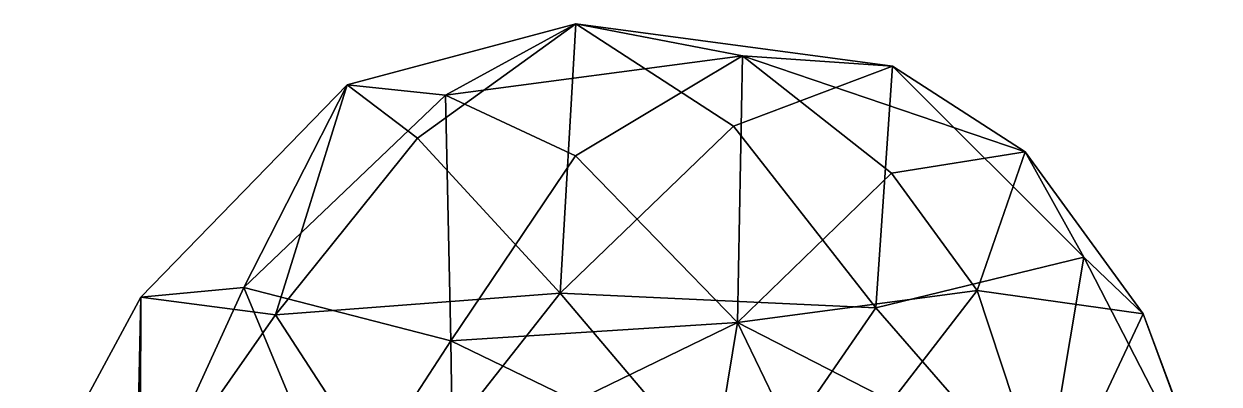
# Model space of a CAD drawing. Extents: x 290034 to 295698, y 4553723 to 4561693.
# Drawn here: x 293328.6 to 293423.9, y 4559540.9 to 4559569.6 of the extents above; entities that cross this region are included whole.
import ezdxf

# ---------------------------------------------------------------- set-up
doc = ezdxf.new("R2010")
doc.units = 0
doc.layers.add('Au_ppm_Pref_-_0_2', color=7, linetype='CONTINUOUS')

msp = doc.modelspace()

# ---------------------------------------------------------------- linework, layer by layer
at = {"layer": 'Au_ppm_Pref_-_0_2'}
for points in [[(293372.637, 4559569.624, 1746.688), (293360.017, 4559560.522, 1750.213), (293354.399, 4559564.769, 1746.161)], [(293372.637, 4559569.624, 1746.688), (293354.399, 4559564.769, 1746.161), (293362.259, 4559563.938, 1740.636)], [(293371.386, 4559548.161, 1751.267), (293360.017, 4559560.522, 1750.213), (293372.637, 4559569.624, 1746.688)], [(293385.929, 4559567.084, 1739.962), (293372.637, 4559569.624, 1746.688), (293362.259, 4559563.938, 1740.636)], [(293372.637, 4559569.624, 1746.688), (293385.216, 4559561.474, 1750.53), (293371.386, 4559548.161, 1751.267)], [(293385.216, 4559561.474, 1750.53), (293372.637, 4559569.624, 1746.688), (293397.9, 4559566.259, 1746.175)], [(293372.637, 4559569.624, 1746.688), (293385.929, 4559567.084, 1739.962), (293397.9, 4559566.259, 1746.175)], [(293362.259, 4559563.938, 1740.636), (293372.616, 4559559.101, 1736.644), (293385.929, 4559567.084, 1739.962)], [(293372.616, 4559559.101, 1736.644), (293385.539, 4559545.822, 1736.81), (293385.929, 4559567.084, 1739.962)], [(293385.539, 4559545.822, 1736.81), (293397.815, 4559557.722, 1737.104), (293385.929, 4559567.084, 1739.962)], [(293397.9, 4559566.259, 1746.175), (293385.929, 4559567.084, 1739.962), (293408.471, 4559559.429, 1741.558)], [(293397.815, 4559557.722, 1737.104), (293408.471, 4559559.429, 1741.558), (293385.929, 4559567.084, 1739.962)], [(293396.56, 4559546.997, 1751.052), (293385.216, 4559561.474, 1750.53), (293397.9, 4559566.259, 1746.175)], [(293396.56, 4559546.997, 1751.052), (293397.9, 4559566.259, 1746.175), (293413.149, 4559551.031, 1747.575)], [(293408.471, 4559559.429, 1741.558), (293413.149, 4559551.031, 1747.575), (293397.9, 4559566.259, 1746.175)], [(293348.696, 4559546.447, 1750.858), (293337.964, 4559547.846, 1745.177), (293354.399, 4559564.769, 1746.161)], [(293346.163, 4559548.619, 1740.104), (293354.399, 4559564.769, 1746.161), (293337.964, 4559547.846, 1745.177)], [(293362.259, 4559563.938, 1740.636), (293354.399, 4559564.769, 1746.161), (293346.163, 4559548.619, 1740.104)], [(293348.696, 4559546.447, 1750.858), (293354.399, 4559564.769, 1746.161), (293360.017, 4559560.522, 1750.213)], [(293346.163, 4559548.619, 1740.104), (293362.667, 4559544.357, 1736.869), (293362.259, 4559563.938, 1740.636)], [(293362.259, 4559563.938, 1740.636), (293362.667, 4559544.357, 1736.869), (293372.616, 4559559.101, 1736.644)], [(293396.56, 4559546.997, 1751.052), (293371.386, 4559548.161, 1751.267), (293385.216, 4559561.474, 1750.53)], [(293348.696, 4559546.447, 1750.858), (293360.017, 4559560.522, 1750.213), (293371.386, 4559548.161, 1751.267)], [(293372.616, 4559559.101, 1736.644), (293362.667, 4559544.357, 1736.869), (293385.539, 4559545.822, 1736.81)], [(293408.471, 4559559.429, 1741.558), (293397.815, 4559557.722, 1737.104), (293404.65, 4559548.368, 1737)], [(293417.88, 4559546.519, 1740.997), (293408.471, 4559559.429, 1741.558), (293404.65, 4559548.368, 1737)], [(293413.149, 4559551.031, 1747.575), (293408.471, 4559559.429, 1741.558), (293417.88, 4559546.519, 1740.997)], [(293385.539, 4559545.822, 1736.81), (293404.65, 4559548.368, 1737), (293397.815, 4559557.722, 1737.104)], [(293409.908, 4559531.674, 1750.488), (293396.56, 4559546.997, 1751.052), (293413.149, 4559551.031, 1747.575)], [(293409.908, 4559531.674, 1750.488), (293413.149, 4559551.031, 1747.575), (293423.935, 4559530.106, 1746.029)], [(293413.149, 4559551.031, 1747.575), (293417.88, 4559546.519, 1740.997), (293423.935, 4559530.106, 1746.029)], [(293337.964, 4559547.846, 1745.177), (293337.905, 4559530.55, 1740.642), (293346.163, 4559548.619, 1740.104)], [(293337.905, 4559530.55, 1740.642), (293353.697, 4559530.55, 1737.243), (293346.163, 4559548.619, 1740.104)], [(293353.697, 4559530.55, 1737.243), (293362.667, 4559544.357, 1736.869), (293346.163, 4559548.619, 1740.104)], [(293385.539, 4559545.822, 1736.81), (293397.815, 4559539.531, 1737.277), (293404.65, 4559548.368, 1737)], [(293397.815, 4559539.531, 1737.277), (293410.461, 4559530.765, 1737.563), (293404.65, 4559548.368, 1737)], [(293404.65, 4559548.368, 1737), (293410.461, 4559530.765, 1737.563), (293417.88, 4559546.519, 1740.997)], [(293337.59, 4559530.55, 1750.795), (293328.632, 4559530.55, 1746.161), (293337.964, 4559547.846, 1745.177)], [(293337.964, 4559547.846, 1745.177), (293328.632, 4559530.55, 1746.161), (293337.905, 4559530.55, 1740.642)], [(293348.696, 4559546.447, 1750.858), (293337.59, 4559530.55, 1750.795), (293337.964, 4559547.846, 1745.177)], [(293358.342, 4559531.591, 1752.64), (293348.696, 4559546.447, 1750.858), (293371.386, 4559548.161, 1751.267)], [(293385.707, 4559531.287, 1750.58), (293358.342, 4559531.591, 1752.64), (293371.386, 4559548.161, 1751.267)], [(293385.707, 4559531.287, 1750.58), (293371.386, 4559548.161, 1751.267), (293396.56, 4559546.997, 1751.052)], [(293348.696, 4559546.447, 1750.858), (293358.342, 4559531.591, 1752.64), (293337.59, 4559530.55, 1750.795)], [(293385.707, 4559531.287, 1750.58), (293396.56, 4559546.997, 1751.052), (293409.908, 4559531.674, 1750.488)], [(293423.846, 4559530.55, 1740.222), (293417.88, 4559546.519, 1740.997), (293410.461, 4559530.765, 1737.563)], [(293423.846, 4559530.55, 1740.222), (293423.935, 4559530.106, 1746.029), (293417.88, 4559546.519, 1740.997)], [(293372.616, 4559539.561, 1737.287), (293385.539, 4559545.822, 1736.81), (293362.667, 4559544.357, 1736.869)], [(293372.616, 4559539.561, 1737.287), (293382.383, 4559526.654, 1737.588), (293385.539, 4559545.822, 1736.81)], [(293382.383, 4559526.654, 1737.588), (293394.855, 4559526.487, 1737.033), (293385.539, 4559545.822, 1736.81)], [(293385.539, 4559545.822, 1736.81), (293394.855, 4559526.487, 1737.033), (293397.815, 4559539.531, 1737.277)], [(293362.943, 4559526.561, 1737.514), (293362.667, 4559544.357, 1736.869), (293353.697, 4559530.55, 1737.243)], [(293362.943, 4559526.561, 1737.514), (293372.616, 4559539.561, 1737.287), (293362.667, 4559544.357, 1736.869)]]:
    msp.add_3dface(points, dxfattribs=at)

doc.saveas('drawing.dxf')
